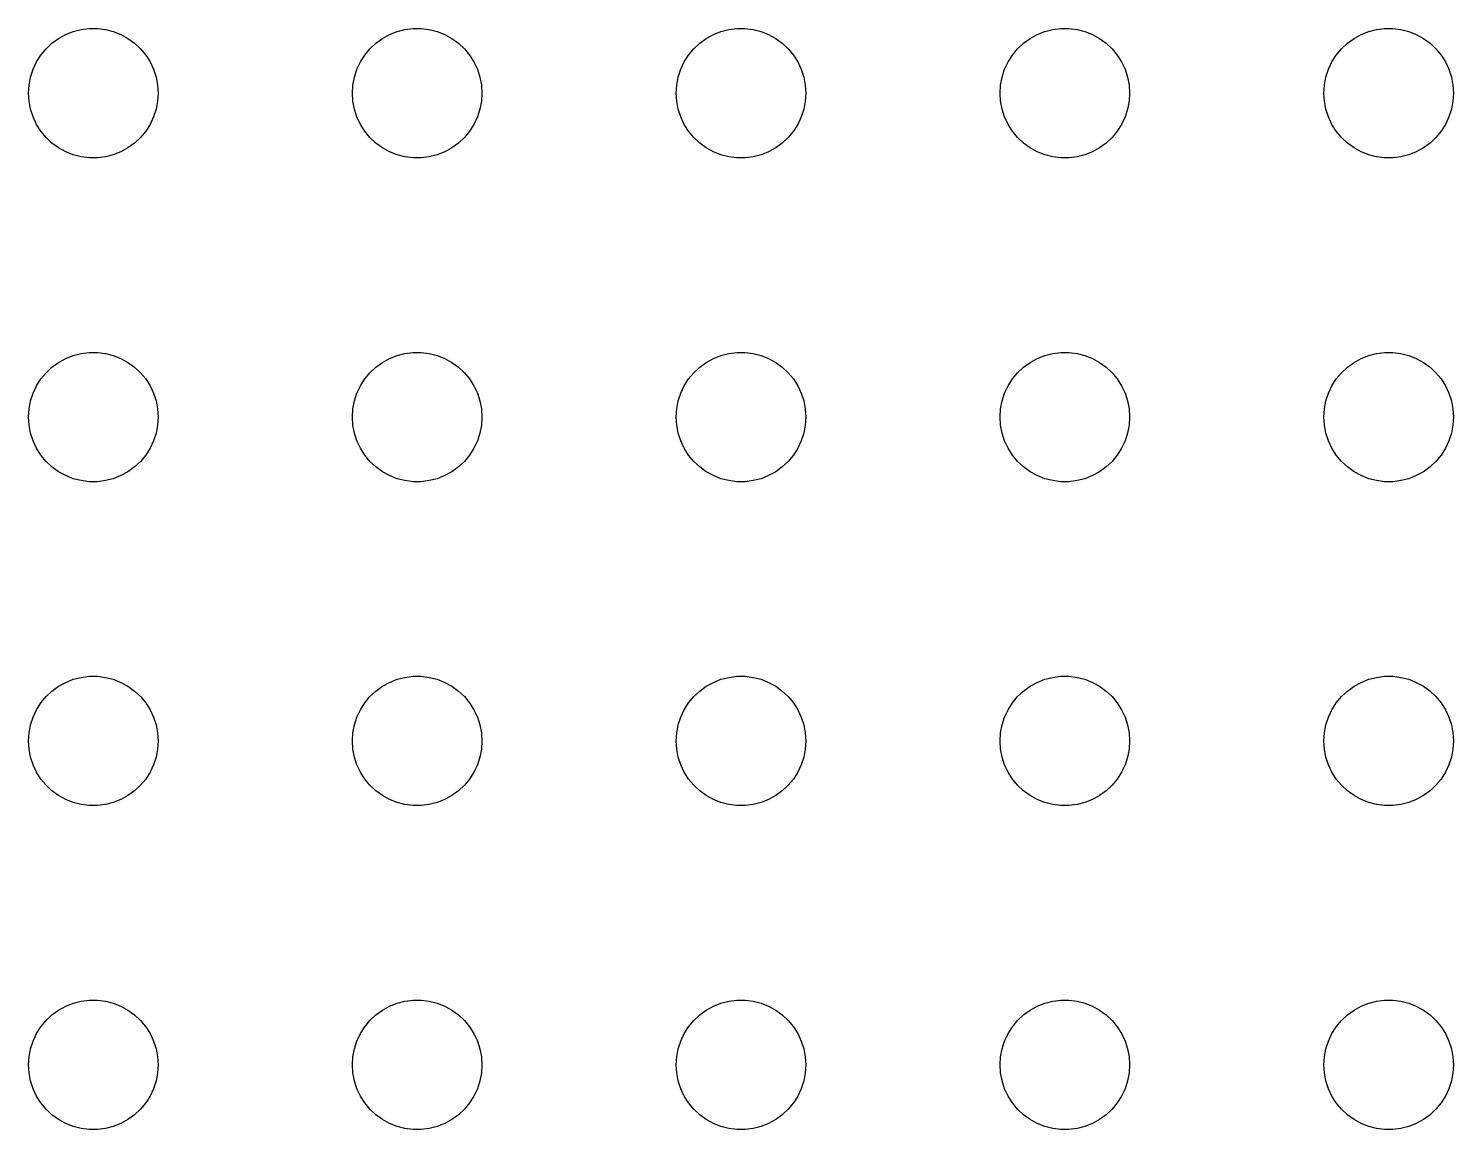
# Model space of a CAD drawing. Header units: metres. Extents: x -134 to 134, y 290 to 736.
# Drawn here: x -69 to -36, y 454.5 to 480 of the extents above; entities that cross this region are included whole.
import ezdxf

# ---------------------------------------------------------------- set-up
doc = ezdxf.new("R2010")
doc.units = ezdxf.units.M

msp = doc.modelspace()

# ---------------------------------------------------------------- linework, layer by layer
for p, q in [((-68.3037, 479.766), (-68.1387, 479.857)), ((-68.1387, 479.857), (-67.9635, 479.927)), ((-67.9635, 479.927), (-67.7811, 479.973)), ((-67.7811, 479.973), (-67.5942, 479.997)), ((-67.5942, 479.997), (-67.4058, 479.997)), ((-67.4058, 479.997), (-67.2189, 479.973)), ((-67.2189, 479.973), (-67.0365, 479.927)), ((-67.0365, 479.927), (-66.8613, 479.857)), ((-66.8613, 479.857), (-66.6963, 479.766)), ((-60.8037, 479.766), (-60.6387, 479.857)), ((-60.6387, 479.857), (-60.4635, 479.927)), ((-60.4635, 479.927), (-60.2811, 479.973)), ((-60.2811, 479.973), (-60.0942, 479.997)), ((-60.0942, 479.997), (-59.9058, 479.997)), ((-59.9058, 479.997), (-59.7189, 479.973)), ((-59.7189, 479.973), (-59.5365, 479.927)), ((-59.5365, 479.927), (-59.3613, 479.857)), ((-59.3613, 479.857), (-59.1963, 479.766)), ((-53.3037, 479.766), (-53.1387, 479.857)), ((-53.1387, 479.857), (-52.9635, 479.927)), ((-52.9635, 479.927), (-52.7811, 479.973)), ((-52.7811, 479.973), (-52.5942, 479.997)), ((-52.5942, 479.997), (-52.4058, 479.997)), ((-52.4058, 479.997), (-52.2189, 479.973)), ((-52.2189, 479.973), (-52.0365, 479.927)), ((-52.0365, 479.927), (-51.8613, 479.857)), ((-51.8613, 479.857), (-51.6963, 479.766)), ((-45.8037, 479.766), (-45.6387, 479.857)), ((-45.6387, 479.857), (-45.4635, 479.927)), ((-45.4635, 479.927), (-45.2811, 479.973)), ((-45.2811, 479.973), (-45.0942, 479.997)), ((-45.0942, 479.997), (-44.9058, 479.997)), ((-44.9058, 479.997), (-44.7189, 479.973)), ((-44.7189, 479.973), (-44.5365, 479.927)), ((-44.5365, 479.927), (-44.3613, 479.857)), ((-44.3613, 479.857), (-44.1963, 479.766)), ((-38.3037, 479.766), (-38.1387, 479.857)), ((-38.1387, 479.857), (-37.9635, 479.927)), ((-37.9635, 479.927), (-37.7811, 479.973)), ((-37.7811, 479.973), (-37.5942, 479.997)), ((-37.5942, 479.997), (-37.4058, 479.997)), ((-37.4058, 479.997), (-37.2189, 479.973)), ((-37.2189, 479.973), (-37.0365, 479.927)), ((-37.0365, 479.927), (-36.8613, 479.857)), ((-36.8613, 479.857), (-36.6963, 479.766)), ((-68.7135, 479.382), (-68.5934, 479.527)), ((-68.5934, 479.527), (-68.4561, 479.656)), ((-68.4561, 479.656), (-68.3037, 479.766)), ((-66.6963, 479.766), (-66.5439, 479.656)), ((-66.5439, 479.656), (-66.4065, 479.527)), ((-66.4065, 479.527), (-66.2865, 479.382)), ((-61.2135, 479.382), (-61.0934, 479.527)), ((-61.0934, 479.527), (-60.9561, 479.656)), ((-60.9561, 479.656), (-60.8037, 479.766)), ((-59.1963, 479.766), (-59.0439, 479.656)), ((-59.0439, 479.656), (-58.9065, 479.527)), ((-58.9065, 479.527), (-58.7865, 479.382)), ((-53.7135, 479.382), (-53.5934, 479.527)), ((-53.5934, 479.527), (-53.4561, 479.656)), ((-53.4561, 479.656), (-53.3037, 479.766)), ((-51.6963, 479.766), (-51.5439, 479.656)), ((-51.5439, 479.656), (-51.4065, 479.527)), ((-51.4065, 479.527), (-51.2865, 479.382)), ((-46.2135, 479.382), (-46.0934, 479.527)), ((-46.0934, 479.527), (-45.9561, 479.656)), ((-45.9561, 479.656), (-45.8037, 479.766)), ((-44.1963, 479.766), (-44.0439, 479.656)), ((-44.0439, 479.656), (-43.9065, 479.527)), ((-43.9065, 479.527), (-43.7865, 479.382)), ((-38.7135, 479.382), (-38.5934, 479.527)), ((-38.5934, 479.527), (-38.4561, 479.656)), ((-38.4561, 479.656), (-38.3037, 479.766)), ((-36.6963, 479.766), (-36.5439, 479.656)), ((-36.5439, 479.656), (-36.4065, 479.527)), ((-36.4065, 479.527), (-36.2865, 479.382)), ((-68.8947, 479.052), (-68.8145, 479.223)), ((-68.8145, 479.223), (-68.7135, 479.382)), ((-66.2865, 479.382), (-66.1855, 479.223)), ((-66.1855, 479.223), (-66.1053, 479.052)), ((-61.3947, 479.052), (-61.3145, 479.223)), ((-61.3145, 479.223), (-61.2135, 479.382)), ((-58.7865, 479.382), (-58.6855, 479.223)), ((-58.6855, 479.223), (-58.6053, 479.052)), ((-53.8947, 479.052), (-53.8145, 479.223)), ((-53.8145, 479.223), (-53.7135, 479.382)), ((-51.2865, 479.382), (-51.1855, 479.223)), ((-51.1855, 479.223), (-51.1053, 479.052)), ((-46.3947, 479.052), (-46.3145, 479.223)), ((-46.3145, 479.223), (-46.2135, 479.382)), ((-43.7865, 479.382), (-43.6855, 479.223)), ((-43.6855, 479.223), (-43.6053, 479.052)), ((-38.8947, 479.052), (-38.8145, 479.223)), ((-38.8145, 479.223), (-38.7135, 479.382)), ((-36.2865, 479.382), (-36.1855, 479.223)), ((-36.1855, 479.223), (-36.1053, 479.052)), ((-68.9882, 478.688), (-68.9529, 478.873)), ((-68.9529, 478.873), (-68.8947, 479.052)), ((-66.1053, 479.052), (-66.0471, 478.873)), ((-66.0471, 478.873), (-66.0118, 478.688)), ((-61.4882, 478.688), (-61.4529, 478.873)), ((-61.4529, 478.873), (-61.3947, 479.052)), ((-58.6053, 479.052), (-58.5471, 478.873)), ((-58.5471, 478.873), (-58.5118, 478.688)), ((-53.9882, 478.688), (-53.9529, 478.873)), ((-53.9529, 478.873), (-53.8947, 479.052)), ((-51.1053, 479.052), (-51.0471, 478.873)), ((-51.0471, 478.873), (-51.0118, 478.688)), ((-46.4882, 478.688), (-46.4529, 478.873)), ((-46.4529, 478.873), (-46.3947, 479.052)), ((-43.6053, 479.052), (-43.5471, 478.873)), ((-43.5471, 478.873), (-43.5118, 478.688)), ((-38.9882, 478.688), (-38.9529, 478.873)), ((-38.9529, 478.873), (-38.8947, 479.052)), ((-36.1053, 479.052), (-36.0471, 478.873)), ((-36.0471, 478.873), (-36.0118, 478.688)), ((-69, 478.5), (-68.9882, 478.688)), ((-68.9882, 478.312), (-69, 478.5)), ((-66.0118, 478.688), (-66, 478.5)), ((-66, 478.5), (-66.0118, 478.312)), ((-61.5, 478.5), (-61.4882, 478.688)), ((-61.4882, 478.312), (-61.5, 478.5)), ((-58.5118, 478.688), (-58.5, 478.5)), ((-58.5, 478.5), (-58.5118, 478.312)), ((-54, 478.5), (-53.9882, 478.688)), ((-53.9882, 478.312), (-54, 478.5)), ((-51.0118, 478.688), (-51, 478.5)), ((-51, 478.5), (-51.0118, 478.312)), ((-46.5, 478.5), (-46.4882, 478.688)), ((-46.4882, 478.312), (-46.5, 478.5)), ((-43.5118, 478.688), (-43.5, 478.5)), ((-43.5, 478.5), (-43.5118, 478.312)), ((-39, 478.5), (-38.9882, 478.688)), ((-38.9882, 478.312), (-39, 478.5)), ((-36.0118, 478.688), (-36, 478.5)), ((-36, 478.5), (-36.0118, 478.312)), ((-68.9529, 478.127), (-68.9882, 478.312)), ((-66.0118, 478.312), (-66.0471, 478.127)), ((-61.4529, 478.127), (-61.4882, 478.312)), ((-58.5118, 478.312), (-58.5471, 478.127)), ((-53.9529, 478.127), (-53.9882, 478.312)), ((-51.0118, 478.312), (-51.0471, 478.127)), ((-46.4529, 478.127), (-46.4882, 478.312)), ((-43.5118, 478.312), (-43.5471, 478.127)), ((-38.9529, 478.127), (-38.9882, 478.312)), ((-36.0118, 478.312), (-36.0471, 478.127)), ((-68.8947, 477.948), (-68.9529, 478.127)), ((-68.8145, 477.777), (-68.8947, 477.948)), ((-66.1053, 477.948), (-66.1855, 477.777)), ((-66.0471, 478.127), (-66.1053, 477.948)), ((-61.3947, 477.948), (-61.4529, 478.127)), ((-61.3145, 477.777), (-61.3947, 477.948)), ((-58.6053, 477.948), (-58.6855, 477.777)), ((-58.5471, 478.127), (-58.6053, 477.948)), ((-53.8947, 477.948), (-53.9529, 478.127)), ((-53.8145, 477.777), (-53.8947, 477.948)), ((-51.1053, 477.948), (-51.1855, 477.777)), ((-51.0471, 478.127), (-51.1053, 477.948)), ((-46.3947, 477.948), (-46.4529, 478.127)), ((-46.3145, 477.777), (-46.3947, 477.948)), ((-43.6053, 477.948), (-43.6855, 477.777)), ((-43.5471, 478.127), (-43.6053, 477.948)), ((-38.8947, 477.948), (-38.9529, 478.127)), ((-38.8145, 477.777), (-38.8947, 477.948)), ((-36.1053, 477.948), (-36.1855, 477.777)), ((-36.0471, 478.127), (-36.1053, 477.948)), ((-68.7135, 477.618), (-68.8145, 477.777)), ((-68.5934, 477.473), (-68.7135, 477.618)), ((-66.2865, 477.618), (-66.4065, 477.473)), ((-66.1855, 477.777), (-66.2865, 477.618)), ((-61.2135, 477.618), (-61.3145, 477.777)), ((-61.0934, 477.473), (-61.2135, 477.618)), ((-58.7865, 477.618), (-58.9065, 477.473)), ((-58.6855, 477.777), (-58.7865, 477.618)), ((-53.7135, 477.618), (-53.8145, 477.777)), ((-53.5934, 477.473), (-53.7135, 477.618)), ((-51.2865, 477.618), (-51.4065, 477.473)), ((-51.1855, 477.777), (-51.2865, 477.618)), ((-46.2135, 477.618), (-46.3145, 477.777)), ((-46.0934, 477.473), (-46.2135, 477.618)), ((-43.7865, 477.618), (-43.9065, 477.473)), ((-43.6855, 477.777), (-43.7865, 477.618)), ((-38.7135, 477.618), (-38.8145, 477.777)), ((-38.5934, 477.473), (-38.7135, 477.618)), ((-36.2865, 477.618), (-36.4065, 477.473)), ((-36.1855, 477.777), (-36.2865, 477.618)), ((-68.4561, 477.344), (-68.5934, 477.473)), ((-68.3037, 477.234), (-68.4561, 477.344)), ((-68.1387, 477.143), (-68.3037, 477.234)), ((-66.6963, 477.234), (-66.8613, 477.143)), ((-66.5439, 477.344), (-66.6963, 477.234)), ((-66.4065, 477.473), (-66.5439, 477.344)), ((-60.9561, 477.344), (-61.0934, 477.473)), ((-60.8037, 477.234), (-60.9561, 477.344)), ((-60.6387, 477.143), (-60.8037, 477.234)), ((-59.1963, 477.234), (-59.3613, 477.143)), ((-59.0439, 477.344), (-59.1963, 477.234)), ((-58.9065, 477.473), (-59.0439, 477.344)), ((-53.4561, 477.344), (-53.5934, 477.473)), ((-53.3037, 477.234), (-53.4561, 477.344)), ((-53.1387, 477.143), (-53.3037, 477.234)), ((-51.6963, 477.234), (-51.8613, 477.143)), ((-51.5439, 477.344), (-51.6963, 477.234)), ((-51.4065, 477.473), (-51.5439, 477.344)), ((-45.9561, 477.344), (-46.0934, 477.473)), ((-45.8037, 477.234), (-45.9561, 477.344)), ((-45.6387, 477.143), (-45.8037, 477.234)), ((-44.1963, 477.234), (-44.3613, 477.143)), ((-44.0439, 477.344), (-44.1963, 477.234)), ((-43.9065, 477.473), (-44.0439, 477.344)), ((-38.4561, 477.344), (-38.5934, 477.473)), ((-38.3037, 477.234), (-38.4561, 477.344)), ((-38.1387, 477.143), (-38.3037, 477.234)), ((-36.6963, 477.234), (-36.8613, 477.143)), ((-36.5439, 477.344), (-36.6963, 477.234)), ((-36.4065, 477.473), (-36.5439, 477.344)), ((-67.9635, 477.073), (-68.1387, 477.143)), ((-67.7811, 477.027), (-67.9635, 477.073)), ((-67.5942, 477.003), (-67.7811, 477.027)), ((-67.4058, 477.003), (-67.5942, 477.003)), ((-67.2189, 477.027), (-67.4058, 477.003)), ((-67.0365, 477.073), (-67.2189, 477.027)), ((-66.8613, 477.143), (-67.0365, 477.073)), ((-60.4635, 477.073), (-60.6387, 477.143)), ((-60.2811, 477.027), (-60.4635, 477.073)), ((-60.0942, 477.003), (-60.2811, 477.027)), ((-59.9058, 477.003), (-60.0942, 477.003)), ((-59.7189, 477.027), (-59.9058, 477.003)), ((-59.5365, 477.073), (-59.7189, 477.027)), ((-59.3613, 477.143), (-59.5365, 477.073)), ((-52.9635, 477.073), (-53.1387, 477.143)), ((-52.7811, 477.027), (-52.9635, 477.073)), ((-52.5942, 477.003), (-52.7811, 477.027)), ((-52.4058, 477.003), (-52.5942, 477.003)), ((-52.2189, 477.027), (-52.4058, 477.003)), ((-52.0365, 477.073), (-52.2189, 477.027)), ((-51.8613, 477.143), (-52.0365, 477.073)), ((-45.4635, 477.073), (-45.6387, 477.143)), ((-45.2811, 477.027), (-45.4635, 477.073)), ((-45.0942, 477.003), (-45.2811, 477.027)), ((-44.9058, 477.003), (-45.0942, 477.003)), ((-44.7189, 477.027), (-44.9058, 477.003)), ((-44.5365, 477.073), (-44.7189, 477.027)), ((-44.3613, 477.143), (-44.5365, 477.073)), ((-37.9635, 477.073), (-38.1387, 477.143)), ((-37.7811, 477.027), (-37.9635, 477.073)), ((-37.5942, 477.003), (-37.7811, 477.027)), ((-37.4058, 477.003), (-37.5942, 477.003)), ((-37.2189, 477.027), (-37.4058, 477.003)), ((-37.0365, 477.073), (-37.2189, 477.027)), ((-36.8613, 477.143), (-37.0365, 477.073)), ((-68.4561, 472.156), (-68.3037, 472.266)), ((-68.3037, 472.266), (-68.1387, 472.357)), ((-68.1387, 472.357), (-67.9635, 472.427)), ((-67.9635, 472.427), (-67.7811, 472.473)), ((-67.7811, 472.473), (-67.5942, 472.497)), ((-67.5942, 472.497), (-67.4058, 472.497)), ((-67.4058, 472.497), (-67.2189, 472.473)), ((-67.2189, 472.473), (-67.0365, 472.427)), ((-67.0365, 472.427), (-66.8613, 472.357)), ((-66.8613, 472.357), (-66.6963, 472.266)), ((-66.6963, 472.266), (-66.5439, 472.156)), ((-60.9561, 472.156), (-60.8037, 472.266)), ((-60.8037, 472.266), (-60.6387, 472.357)), ((-60.6387, 472.357), (-60.4635, 472.427)), ((-60.4635, 472.427), (-60.2811, 472.473)), ((-60.2811, 472.473), (-60.0942, 472.497)), ((-60.0942, 472.497), (-59.9058, 472.497)), ((-59.9058, 472.497), (-59.7189, 472.473)), ((-59.7189, 472.473), (-59.5365, 472.427)), ((-59.5365, 472.427), (-59.3613, 472.357)), ((-59.3613, 472.357), (-59.1963, 472.266)), ((-59.1963, 472.266), (-59.0439, 472.156)), ((-53.4561, 472.156), (-53.3037, 472.266)), ((-53.3037, 472.266), (-53.1387, 472.357)), ((-53.1387, 472.357), (-52.9635, 472.427)), ((-52.9635, 472.427), (-52.7811, 472.473)), ((-52.7811, 472.473), (-52.5942, 472.497)), ((-52.5942, 472.497), (-52.4058, 472.497)), ((-52.4058, 472.497), (-52.2189, 472.473)), ((-52.2189, 472.473), (-52.0365, 472.427)), ((-52.0365, 472.427), (-51.8613, 472.357)), ((-51.8613, 472.357), (-51.6963, 472.266)), ((-51.6963, 472.266), (-51.5439, 472.156)), ((-45.9561, 472.156), (-45.8037, 472.266)), ((-45.8037, 472.266), (-45.6387, 472.357)), ((-45.6387, 472.357), (-45.4635, 472.427)), ((-45.4635, 472.427), (-45.2811, 472.473)), ((-45.2811, 472.473), (-45.0942, 472.497)), ((-45.0942, 472.497), (-44.9058, 472.497)), ((-44.9058, 472.497), (-44.7189, 472.473)), ((-44.7189, 472.473), (-44.5365, 472.427)), ((-44.5365, 472.427), (-44.3613, 472.357)), ((-44.3613, 472.357), (-44.1963, 472.266)), ((-44.1963, 472.266), (-44.0439, 472.156)), ((-38.4561, 472.156), (-38.3037, 472.266)), ((-38.3037, 472.266), (-38.1387, 472.357)), ((-38.1387, 472.357), (-37.9635, 472.427)), ((-37.9635, 472.427), (-37.7811, 472.473)), ((-37.7811, 472.473), (-37.5942, 472.497)), ((-37.5942, 472.497), (-37.4058, 472.497)), ((-37.4058, 472.497), (-37.2189, 472.473)), ((-37.2189, 472.473), (-37.0365, 472.427)), ((-37.0365, 472.427), (-36.8613, 472.357)), ((-36.8613, 472.357), (-36.6963, 472.266)), ((-36.6963, 472.266), (-36.5439, 472.156)), ((-68.7135, 471.882), (-68.5934, 472.027)), ((-68.5934, 472.027), (-68.4561, 472.156)), ((-66.5439, 472.156), (-66.4065, 472.027)), ((-66.4065, 472.027), (-66.2865, 471.882)), ((-61.2135, 471.882), (-61.0934, 472.027)), ((-61.0934, 472.027), (-60.9561, 472.156)), ((-59.0439, 472.156), (-58.9065, 472.027)), ((-58.9065, 472.027), (-58.7865, 471.882)), ((-53.7135, 471.882), (-53.5934, 472.027)), ((-53.5934, 472.027), (-53.4561, 472.156)), ((-51.5439, 472.156), (-51.4065, 472.027)), ((-51.4065, 472.027), (-51.2865, 471.882)), ((-46.2135, 471.882), (-46.0934, 472.027)), ((-46.0934, 472.027), (-45.9561, 472.156)), ((-44.0439, 472.156), (-43.9065, 472.027)), ((-43.9065, 472.027), (-43.7865, 471.882)), ((-38.7135, 471.882), (-38.5934, 472.027)), ((-38.5934, 472.027), (-38.4561, 472.156)), ((-36.5439, 472.156), (-36.4065, 472.027)), ((-36.4065, 472.027), (-36.2865, 471.882)), ((-68.8947, 471.552), (-68.8145, 471.723)), ((-68.8145, 471.723), (-68.7135, 471.882)), ((-66.2865, 471.882), (-66.1855, 471.723)), ((-66.1855, 471.723), (-66.1053, 471.552)), ((-61.3947, 471.552), (-61.3145, 471.723)), ((-61.3145, 471.723), (-61.2135, 471.882)), ((-58.7865, 471.882), (-58.6855, 471.723)), ((-58.6855, 471.723), (-58.6053, 471.552)), ((-53.8947, 471.552), (-53.8145, 471.723)), ((-53.8145, 471.723), (-53.7135, 471.882)), ((-51.2865, 471.882), (-51.1855, 471.723)), ((-51.1855, 471.723), (-51.1053, 471.552)), ((-46.3947, 471.552), (-46.3145, 471.723)), ((-46.3145, 471.723), (-46.2135, 471.882)), ((-43.7865, 471.882), (-43.6855, 471.723)), ((-43.6855, 471.723), (-43.6053, 471.552)), ((-38.8947, 471.552), (-38.8145, 471.723)), ((-38.8145, 471.723), (-38.7135, 471.882)), ((-36.2865, 471.882), (-36.1855, 471.723)), ((-36.1855, 471.723), (-36.1053, 471.552)), ((-68.9882, 471.188), (-68.9529, 471.373)), ((-68.9529, 471.373), (-68.8947, 471.552)), ((-66.1053, 471.552), (-66.0471, 471.373)), ((-66.0471, 471.373), (-66.0118, 471.188)), ((-61.4882, 471.188), (-61.4529, 471.373)), ((-61.4529, 471.373), (-61.3947, 471.552)), ((-58.6053, 471.552), (-58.5471, 471.373)), ((-58.5471, 471.373), (-58.5118, 471.188)), ((-53.9882, 471.188), (-53.9529, 471.373)), ((-53.9529, 471.373), (-53.8947, 471.552)), ((-51.1053, 471.552), (-51.0471, 471.373)), ((-51.0471, 471.373), (-51.0118, 471.188)), ((-46.4882, 471.188), (-46.4529, 471.373)), ((-46.4529, 471.373), (-46.3947, 471.552)), ((-43.6053, 471.552), (-43.5471, 471.373)), ((-43.5471, 471.373), (-43.5118, 471.188)), ((-38.9882, 471.188), (-38.9529, 471.373)), ((-38.9529, 471.373), (-38.8947, 471.552)), ((-36.1053, 471.552), (-36.0471, 471.373)), ((-36.0471, 471.373), (-36.0118, 471.188)), ((-69, 471), (-68.9882, 471.188)), ((-68.9882, 470.812), (-69, 471)), ((-66.0118, 471.188), (-66, 471)), ((-66, 471), (-66.0118, 470.812)), ((-61.5, 471), (-61.4882, 471.188)), ((-61.4882, 470.812), (-61.5, 471)), ((-58.5118, 471.188), (-58.5, 471)), ((-58.5, 471), (-58.5118, 470.812)), ((-54, 471), (-53.9882, 471.188)), ((-53.9882, 470.812), (-54, 471)), ((-51.0118, 471.188), (-51, 471)), ((-51, 471), (-51.0118, 470.812)), ((-46.5, 471), (-46.4882, 471.188)), ((-46.4882, 470.812), (-46.5, 471)), ((-43.5118, 471.188), (-43.5, 471)), ((-43.5, 471), (-43.5118, 470.812)), ((-39, 471), (-38.9882, 471.188)), ((-38.9882, 470.812), (-39, 471)), ((-36.0118, 471.188), (-36, 471)), ((-36, 471), (-36.0118, 470.812)), ((-68.9529, 470.627), (-68.9882, 470.812)), ((-68.8947, 470.448), (-68.9529, 470.627)), ((-66.0471, 470.627), (-66.1053, 470.448)), ((-66.0118, 470.812), (-66.0471, 470.627)), ((-61.4529, 470.627), (-61.4882, 470.812)), ((-61.3947, 470.448), (-61.4529, 470.627)), ((-58.5471, 470.627), (-58.6053, 470.448)), ((-58.5118, 470.812), (-58.5471, 470.627)), ((-53.9529, 470.627), (-53.9882, 470.812)), ((-53.8947, 470.448), (-53.9529, 470.627)), ((-51.0471, 470.627), (-51.1053, 470.448)), ((-51.0118, 470.812), (-51.0471, 470.627)), ((-46.4529, 470.627), (-46.4882, 470.812)), ((-46.3947, 470.448), (-46.4529, 470.627)), ((-43.5471, 470.627), (-43.6053, 470.448)), ((-43.5118, 470.812), (-43.5471, 470.627)), ((-38.9529, 470.627), (-38.9882, 470.812)), ((-38.8947, 470.448), (-38.9529, 470.627)), ((-36.0471, 470.627), (-36.1053, 470.448)), ((-36.0118, 470.812), (-36.0471, 470.627)), ((-68.8145, 470.277), (-68.8947, 470.448)), ((-68.7135, 470.118), (-68.8145, 470.277)), ((-66.1855, 470.277), (-66.2865, 470.118)), ((-66.1053, 470.448), (-66.1855, 470.277)), ((-61.3145, 470.277), (-61.3947, 470.448)), ((-61.2135, 470.118), (-61.3145, 470.277)), ((-58.6855, 470.277), (-58.7865, 470.118)), ((-58.6053, 470.448), (-58.6855, 470.277)), ((-53.8145, 470.277), (-53.8947, 470.448)), ((-53.7135, 470.118), (-53.8145, 470.277)), ((-51.1855, 470.277), (-51.2865, 470.118)), ((-51.1053, 470.448), (-51.1855, 470.277)), ((-46.3145, 470.277), (-46.3947, 470.448)), ((-46.2135, 470.118), (-46.3145, 470.277)), ((-43.6855, 470.277), (-43.7865, 470.118)), ((-43.6053, 470.448), (-43.6855, 470.277)), ((-38.8145, 470.277), (-38.8947, 470.448)), ((-38.7135, 470.118), (-38.8145, 470.277)), ((-36.1855, 470.277), (-36.2865, 470.118)), ((-36.1053, 470.448), (-36.1855, 470.277)), ((-68.5934, 469.973), (-68.7135, 470.118)), ((-68.4561, 469.844), (-68.5934, 469.973)), ((-66.4065, 469.973), (-66.5439, 469.844)), ((-66.2865, 470.118), (-66.4065, 469.973)), ((-61.0934, 469.973), (-61.2135, 470.118)), ((-60.9561, 469.844), (-61.0934, 469.973)), ((-58.9065, 469.973), (-59.0439, 469.844)), ((-58.7865, 470.118), (-58.9065, 469.973)), ((-53.5934, 469.973), (-53.7135, 470.118)), ((-53.4561, 469.844), (-53.5934, 469.973)), ((-51.4065, 469.973), (-51.5439, 469.844)), ((-51.2865, 470.118), (-51.4065, 469.973)), ((-46.0934, 469.973), (-46.2135, 470.118)), ((-45.9561, 469.844), (-46.0934, 469.973)), ((-43.9065, 469.973), (-44.0439, 469.844)), ((-43.7865, 470.118), (-43.9065, 469.973)), ((-38.5934, 469.973), (-38.7135, 470.118)), ((-38.4561, 469.844), (-38.5934, 469.973)), ((-36.4065, 469.973), (-36.5439, 469.844)), ((-36.2865, 470.118), (-36.4065, 469.973)), ((-68.3037, 469.734), (-68.4561, 469.844)), ((-68.1387, 469.643), (-68.3037, 469.734)), ((-67.9635, 469.573), (-68.1387, 469.643)), ((-66.8613, 469.643), (-67.0365, 469.573)), ((-66.6963, 469.734), (-66.8613, 469.643)), ((-66.5439, 469.844), (-66.6963, 469.734)), ((-60.8037, 469.734), (-60.9561, 469.844)), ((-60.6387, 469.643), (-60.8037, 469.734)), ((-60.4635, 469.573), (-60.6387, 469.643)), ((-59.3613, 469.643), (-59.5365, 469.573)), ((-59.1963, 469.734), (-59.3613, 469.643)), ((-59.0439, 469.844), (-59.1963, 469.734)), ((-53.3037, 469.734), (-53.4561, 469.844)), ((-53.1387, 469.643), (-53.3037, 469.734)), ((-52.9635, 469.573), (-53.1387, 469.643)), ((-51.8613, 469.643), (-52.0365, 469.573)), ((-51.6963, 469.734), (-51.8613, 469.643)), ((-51.5439, 469.844), (-51.6963, 469.734)), ((-45.8037, 469.734), (-45.9561, 469.844)), ((-45.6387, 469.643), (-45.8037, 469.734)), ((-45.4635, 469.573), (-45.6387, 469.643)), ((-44.3613, 469.643), (-44.5365, 469.573)), ((-44.1963, 469.734), (-44.3613, 469.643)), ((-44.0439, 469.844), (-44.1963, 469.734)), ((-38.3037, 469.734), (-38.4561, 469.844)), ((-38.1387, 469.643), (-38.3037, 469.734)), ((-37.9635, 469.573), (-38.1387, 469.643)), ((-36.8613, 469.643), (-37.0365, 469.573)), ((-36.6963, 469.734), (-36.8613, 469.643)), ((-36.5439, 469.844), (-36.6963, 469.734)), ((-67.7811, 469.527), (-67.9635, 469.573)), ((-67.5942, 469.503), (-67.7811, 469.527)), ((-67.4058, 469.503), (-67.5942, 469.503)), ((-67.2189, 469.527), (-67.4058, 469.503)), ((-67.0365, 469.573), (-67.2189, 469.527)), ((-60.2811, 469.527), (-60.4635, 469.573)), ((-60.0942, 469.503), (-60.2811, 469.527)), ((-59.9058, 469.503), (-60.0942, 469.503)), ((-59.7189, 469.527), (-59.9058, 469.503)), ((-59.5365, 469.573), (-59.7189, 469.527)), ((-52.7811, 469.527), (-52.9635, 469.573)), ((-52.5942, 469.503), (-52.7811, 469.527)), ((-52.4058, 469.503), (-52.5942, 469.503)), ((-52.2189, 469.527), (-52.4058, 469.503)), ((-52.0365, 469.573), (-52.2189, 469.527)), ((-45.2811, 469.527), (-45.4635, 469.573)), ((-45.0942, 469.503), (-45.2811, 469.527)), ((-44.9058, 469.503), (-45.0942, 469.503)), ((-44.7189, 469.527), (-44.9058, 469.503)), ((-44.5365, 469.573), (-44.7189, 469.527)), ((-37.7811, 469.527), (-37.9635, 469.573)), ((-37.5942, 469.503), (-37.7811, 469.527)), ((-37.4058, 469.503), (-37.5942, 469.503)), ((-37.2189, 469.527), (-37.4058, 469.503)), ((-37.0365, 469.573), (-37.2189, 469.527)), ((-67.9635, 464.927), (-67.7811, 464.973)), ((-67.7811, 464.973), (-67.5942, 464.997)), ((-67.5942, 464.997), (-67.4058, 464.997)), ((-67.4058, 464.997), (-67.2189, 464.973)), ((-67.2189, 464.973), (-67.0365, 464.927)), ((-60.4635, 464.927), (-60.2811, 464.973)), ((-60.2811, 464.973), (-60.0942, 464.997)), ((-60.0942, 464.997), (-59.9058, 464.997)), ((-59.9058, 464.997), (-59.7189, 464.973)), ((-59.7189, 464.973), (-59.5365, 464.927)), ((-52.9635, 464.927), (-52.7811, 464.973)), ((-52.7811, 464.973), (-52.5942, 464.997)), ((-52.5942, 464.997), (-52.4058, 464.997)), ((-52.4058, 464.997), (-52.2189, 464.973)), ((-52.2189, 464.973), (-52.0365, 464.927)), ((-45.4635, 464.927), (-45.2811, 464.973)), ((-45.2811, 464.973), (-45.0942, 464.997)), ((-45.0942, 464.997), (-44.9058, 464.997)), ((-44.9058, 464.997), (-44.7189, 464.973)), ((-44.7189, 464.973), (-44.5365, 464.927)), ((-37.9635, 464.927), (-37.7811, 464.973)), ((-37.7811, 464.973), (-37.5942, 464.997)), ((-37.5942, 464.997), (-37.4058, 464.997)), ((-37.4058, 464.997), (-37.2189, 464.973)), ((-37.2189, 464.973), (-37.0365, 464.927)), ((-68.5934, 464.527), (-68.4561, 464.656)), ((-68.4561, 464.656), (-68.3037, 464.766)), ((-68.3037, 464.766), (-68.1387, 464.857)), ((-68.1387, 464.857), (-67.9635, 464.927)), ((-67.0365, 464.927), (-66.8613, 464.857)), ((-66.8613, 464.857), (-66.6963, 464.766)), ((-66.6963, 464.766), (-66.5439, 464.656)), ((-66.5439, 464.656), (-66.4065, 464.527)), ((-61.0934, 464.527), (-60.9561, 464.656)), ((-60.9561, 464.656), (-60.8037, 464.766)), ((-60.8037, 464.766), (-60.6387, 464.857)), ((-60.6387, 464.857), (-60.4635, 464.927)), ((-59.5365, 464.927), (-59.3613, 464.857)), ((-59.3613, 464.857), (-59.1963, 464.766)), ((-59.1963, 464.766), (-59.0439, 464.656)), ((-59.0439, 464.656), (-58.9065, 464.527)), ((-53.5934, 464.527), (-53.4561, 464.656)), ((-53.4561, 464.656), (-53.3037, 464.766)), ((-53.3037, 464.766), (-53.1387, 464.857)), ((-53.1387, 464.857), (-52.9635, 464.927)), ((-52.0365, 464.927), (-51.8613, 464.857)), ((-51.8613, 464.857), (-51.6963, 464.766)), ((-51.6963, 464.766), (-51.5439, 464.656)), ((-51.5439, 464.656), (-51.4065, 464.527)), ((-46.0934, 464.527), (-45.9561, 464.656)), ((-45.9561, 464.656), (-45.8037, 464.766)), ((-45.8037, 464.766), (-45.6387, 464.857)), ((-45.6387, 464.857), (-45.4635, 464.927)), ((-44.5365, 464.927), (-44.3613, 464.857)), ((-44.3613, 464.857), (-44.1963, 464.766)), ((-44.1963, 464.766), (-44.0439, 464.656)), ((-44.0439, 464.656), (-43.9065, 464.527)), ((-38.5934, 464.527), (-38.4561, 464.656)), ((-38.4561, 464.656), (-38.3037, 464.766)), ((-38.3037, 464.766), (-38.1387, 464.857)), ((-38.1387, 464.857), (-37.9635, 464.927)), ((-37.0365, 464.927), (-36.8613, 464.857)), ((-36.8613, 464.857), (-36.6963, 464.766)), ((-36.6963, 464.766), (-36.5439, 464.656)), ((-36.5439, 464.656), (-36.4065, 464.527)), ((-68.8145, 464.223), (-68.7135, 464.382)), ((-68.7135, 464.382), (-68.5934, 464.527)), ((-66.4065, 464.527), (-66.2865, 464.382)), ((-66.2865, 464.382), (-66.1855, 464.223)), ((-61.3145, 464.223), (-61.2135, 464.382)), ((-61.2135, 464.382), (-61.0934, 464.527)), ((-58.9065, 464.527), (-58.7865, 464.382)), ((-58.7865, 464.382), (-58.6855, 464.223)), ((-53.8145, 464.223), (-53.7135, 464.382)), ((-53.7135, 464.382), (-53.5934, 464.527)), ((-51.4065, 464.527), (-51.2865, 464.382)), ((-51.2865, 464.382), (-51.1855, 464.223)), ((-46.3145, 464.223), (-46.2135, 464.382)), ((-46.2135, 464.382), (-46.0934, 464.527)), ((-43.9065, 464.527), (-43.7865, 464.382)), ((-43.7865, 464.382), (-43.6855, 464.223)), ((-38.8145, 464.223), (-38.7135, 464.382)), ((-38.7135, 464.382), (-38.5934, 464.527)), ((-36.4065, 464.527), (-36.2865, 464.382)), ((-36.2865, 464.382), (-36.1855, 464.223)), ((-68.9529, 463.873), (-68.8947, 464.052)), ((-68.8947, 464.052), (-68.8145, 464.223)), ((-66.1855, 464.223), (-66.1053, 464.052)), ((-66.1053, 464.052), (-66.0471, 463.873)), ((-61.4529, 463.873), (-61.3947, 464.052)), ((-61.3947, 464.052), (-61.3145, 464.223)), ((-58.6855, 464.223), (-58.6053, 464.052)), ((-58.6053, 464.052), (-58.5471, 463.873)), ((-53.9529, 463.873), (-53.8947, 464.052)), ((-53.8947, 464.052), (-53.8145, 464.223)), ((-51.1855, 464.223), (-51.1053, 464.052)), ((-51.1053, 464.052), (-51.0471, 463.873)), ((-46.4529, 463.873), (-46.3947, 464.052)), ((-46.3947, 464.052), (-46.3145, 464.223)), ((-43.6855, 464.223), (-43.6053, 464.052)), ((-43.6053, 464.052), (-43.5471, 463.873)), ((-38.9529, 463.873), (-38.8947, 464.052)), ((-38.8947, 464.052), (-38.8145, 464.223)), ((-36.1855, 464.223), (-36.1053, 464.052)), ((-36.1053, 464.052), (-36.0471, 463.873)), ((-69, 463.5), (-68.9882, 463.688)), ((-68.9882, 463.688), (-68.9529, 463.873)), ((-66.0471, 463.873), (-66.0118, 463.688)), ((-66.0118, 463.688), (-66, 463.5)), ((-61.5, 463.5), (-61.4882, 463.688)), ((-61.4882, 463.688), (-61.4529, 463.873)), ((-58.5471, 463.873), (-58.5118, 463.688)), ((-58.5118, 463.688), (-58.5, 463.5)), ((-54, 463.5), (-53.9882, 463.688)), ((-53.9882, 463.688), (-53.9529, 463.873)), ((-51.0471, 463.873), (-51.0118, 463.688)), ((-51.0118, 463.688), (-51, 463.5)), ((-46.5, 463.5), (-46.4882, 463.688)), ((-46.4882, 463.688), (-46.4529, 463.873)), ((-43.5471, 463.873), (-43.5118, 463.688)), ((-43.5118, 463.688), (-43.5, 463.5)), ((-39, 463.5), (-38.9882, 463.688)), ((-38.9882, 463.688), (-38.9529, 463.873)), ((-36.0471, 463.873), (-36.0118, 463.688)), ((-36.0118, 463.688), (-36, 463.5)), ((-68.9882, 463.312), (-69, 463.5)), ((-66, 463.5), (-66.0118, 463.312)), ((-61.4882, 463.312), (-61.5, 463.5)), ((-58.5, 463.5), (-58.5118, 463.312)), ((-53.9882, 463.312), (-54, 463.5)), ((-51, 463.5), (-51.0118, 463.312)), ((-46.4882, 463.312), (-46.5, 463.5)), ((-43.5, 463.5), (-43.5118, 463.312)), ((-38.9882, 463.312), (-39, 463.5)), ((-36, 463.5), (-36.0118, 463.312)), ((-68.9529, 463.127), (-68.9882, 463.312)), ((-68.8947, 462.948), (-68.9529, 463.127)), ((-66.0471, 463.127), (-66.1053, 462.948)), ((-66.0118, 463.312), (-66.0471, 463.127)), ((-61.4529, 463.127), (-61.4882, 463.312)), ((-61.3947, 462.948), (-61.4529, 463.127)), ((-58.5471, 463.127), (-58.6053, 462.948)), ((-58.5118, 463.312), (-58.5471, 463.127)), ((-53.9529, 463.127), (-53.9882, 463.312)), ((-53.8947, 462.948), (-53.9529, 463.127)), ((-51.0471, 463.127), (-51.1053, 462.948)), ((-51.0118, 463.312), (-51.0471, 463.127)), ((-46.4529, 463.127), (-46.4882, 463.312)), ((-46.3947, 462.948), (-46.4529, 463.127)), ((-43.5471, 463.127), (-43.6053, 462.948)), ((-43.5118, 463.312), (-43.5471, 463.127)), ((-38.9529, 463.127), (-38.9882, 463.312)), ((-38.8947, 462.948), (-38.9529, 463.127)), ((-36.0471, 463.127), (-36.1053, 462.948)), ((-36.0118, 463.312), (-36.0471, 463.127)), ((-68.8145, 462.777), (-68.8947, 462.948)), ((-68.7135, 462.618), (-68.8145, 462.777)), ((-66.1855, 462.777), (-66.2865, 462.618)), ((-66.1053, 462.948), (-66.1855, 462.777)), ((-61.3145, 462.777), (-61.3947, 462.948)), ((-61.2135, 462.618), (-61.3145, 462.777)), ((-58.6855, 462.777), (-58.7865, 462.618)), ((-58.6053, 462.948), (-58.6855, 462.777)), ((-53.8145, 462.777), (-53.8947, 462.948)), ((-53.7135, 462.618), (-53.8145, 462.777)), ((-51.1855, 462.777), (-51.2865, 462.618)), ((-51.1053, 462.948), (-51.1855, 462.777)), ((-46.3145, 462.777), (-46.3947, 462.948)), ((-46.2135, 462.618), (-46.3145, 462.777)), ((-43.6855, 462.777), (-43.7865, 462.618)), ((-43.6053, 462.948), (-43.6855, 462.777)), ((-38.8145, 462.777), (-38.8947, 462.948)), ((-38.7135, 462.618), (-38.8145, 462.777)), ((-36.1855, 462.777), (-36.2865, 462.618)), ((-36.1053, 462.948), (-36.1855, 462.777)), ((-68.5934, 462.473), (-68.7135, 462.618)), ((-68.4561, 462.344), (-68.5934, 462.473)), ((-68.3037, 462.234), (-68.4561, 462.344)), ((-66.5439, 462.344), (-66.6963, 462.234)), ((-66.4065, 462.473), (-66.5439, 462.344)), ((-66.2865, 462.618), (-66.4065, 462.473)), ((-61.0934, 462.473), (-61.2135, 462.618)), ((-60.9561, 462.344), (-61.0934, 462.473)), ((-60.8037, 462.234), (-60.9561, 462.344)), ((-59.0439, 462.344), (-59.1963, 462.234)), ((-58.9065, 462.473), (-59.0439, 462.344)), ((-58.7865, 462.618), (-58.9065, 462.473)), ((-53.5934, 462.473), (-53.7135, 462.618)), ((-53.4561, 462.344), (-53.5934, 462.473)), ((-53.3037, 462.234), (-53.4561, 462.344)), ((-51.5439, 462.344), (-51.6963, 462.234)), ((-51.4065, 462.473), (-51.5439, 462.344)), ((-51.2865, 462.618), (-51.4065, 462.473)), ((-46.0934, 462.473), (-46.2135, 462.618)), ((-45.9561, 462.344), (-46.0934, 462.473)), ((-45.8037, 462.234), (-45.9561, 462.344)), ((-44.0439, 462.344), (-44.1963, 462.234)), ((-43.9065, 462.473), (-44.0439, 462.344)), ((-43.7865, 462.618), (-43.9065, 462.473)), ((-38.5934, 462.473), (-38.7135, 462.618)), ((-38.4561, 462.344), (-38.5934, 462.473)), ((-38.3037, 462.234), (-38.4561, 462.344)), ((-36.5439, 462.344), (-36.6963, 462.234)), ((-36.4065, 462.473), (-36.5439, 462.344)), ((-36.2865, 462.618), (-36.4065, 462.473)), ((-68.1387, 462.143), (-68.3037, 462.234)), ((-67.9635, 462.073), (-68.1387, 462.143)), ((-67.7811, 462.027), (-67.9635, 462.073)), ((-67.5942, 462.003), (-67.7811, 462.027)), ((-67.4058, 462.003), (-67.5942, 462.003)), ((-67.2189, 462.027), (-67.4058, 462.003)), ((-67.0365, 462.073), (-67.2189, 462.027)), ((-66.8613, 462.143), (-67.0365, 462.073)), ((-66.6963, 462.234), (-66.8613, 462.143)), ((-60.6387, 462.143), (-60.8037, 462.234)), ((-60.4635, 462.073), (-60.6387, 462.143)), ((-60.2811, 462.027), (-60.4635, 462.073)), ((-60.0942, 462.003), (-60.2811, 462.027)), ((-59.9058, 462.003), (-60.0942, 462.003)), ((-59.7189, 462.027), (-59.9058, 462.003)), ((-59.5365, 462.073), (-59.7189, 462.027)), ((-59.3613, 462.143), (-59.5365, 462.073)), ((-59.1963, 462.234), (-59.3613, 462.143)), ((-53.1387, 462.143), (-53.3037, 462.234)), ((-52.9635, 462.073), (-53.1387, 462.143)), ((-52.7811, 462.027), (-52.9635, 462.073)), ((-52.5942, 462.003), (-52.7811, 462.027)), ((-52.4058, 462.003), (-52.5942, 462.003)), ((-52.2189, 462.027), (-52.4058, 462.003)), ((-52.0365, 462.073), (-52.2189, 462.027)), ((-51.8613, 462.143), (-52.0365, 462.073)), ((-51.6963, 462.234), (-51.8613, 462.143)), ((-45.6387, 462.143), (-45.8037, 462.234)), ((-45.4635, 462.073), (-45.6387, 462.143)), ((-45.2811, 462.027), (-45.4635, 462.073)), ((-45.0942, 462.003), (-45.2811, 462.027)), ((-44.9058, 462.003), (-45.0942, 462.003)), ((-44.7189, 462.027), (-44.9058, 462.003)), ((-44.5365, 462.073), (-44.7189, 462.027)), ((-44.3613, 462.143), (-44.5365, 462.073)), ((-44.1963, 462.234), (-44.3613, 462.143)), ((-38.1387, 462.143), (-38.3037, 462.234)), ((-37.9635, 462.073), (-38.1387, 462.143)), ((-37.7811, 462.027), (-37.9635, 462.073)), ((-37.5942, 462.003), (-37.7811, 462.027)), ((-37.4058, 462.003), (-37.5942, 462.003)), ((-37.2189, 462.027), (-37.4058, 462.003)), ((-37.0365, 462.073), (-37.2189, 462.027)), ((-36.8613, 462.143), (-37.0365, 462.073)), ((-36.6963, 462.234), (-36.8613, 462.143)), ((-68.1387, 457.357), (-67.9635, 457.427)), ((-67.9635, 457.427), (-67.7811, 457.473)), ((-67.7811, 457.473), (-67.5942, 457.497)), ((-67.5942, 457.497), (-67.4058, 457.497)), ((-67.4058, 457.497), (-67.2189, 457.473)), ((-67.2189, 457.473), (-67.0365, 457.427)), ((-67.0365, 457.427), (-66.8613, 457.357)), ((-60.6387, 457.357), (-60.4635, 457.427)), ((-60.4635, 457.427), (-60.2811, 457.473)), ((-60.2811, 457.473), (-60.0942, 457.497)), ((-60.0942, 457.497), (-59.9058, 457.497)), ((-59.9058, 457.497), (-59.7189, 457.473)), ((-59.7189, 457.473), (-59.5365, 457.427)), ((-59.5365, 457.427), (-59.3613, 457.357)), ((-53.1387, 457.357), (-52.9635, 457.427)), ((-52.9635, 457.427), (-52.7811, 457.473)), ((-52.7811, 457.473), (-52.5942, 457.497)), ((-52.5942, 457.497), (-52.4058, 457.497)), ((-52.4058, 457.497), (-52.2189, 457.473)), ((-52.2189, 457.473), (-52.0365, 457.427)), ((-52.0365, 457.427), (-51.8613, 457.357)), ((-45.6387, 457.357), (-45.4635, 457.427)), ((-45.4635, 457.427), (-45.2811, 457.473)), ((-45.2811, 457.473), (-45.0942, 457.497)), ((-45.0942, 457.497), (-44.9058, 457.497)), ((-44.9058, 457.497), (-44.7189, 457.473)), ((-44.7189, 457.473), (-44.5365, 457.427)), ((-44.5365, 457.427), (-44.3613, 457.357)), ((-38.1387, 457.357), (-37.9635, 457.427)), ((-37.9635, 457.427), (-37.7811, 457.473)), ((-37.7811, 457.473), (-37.5942, 457.497)), ((-37.5942, 457.497), (-37.4058, 457.497)), ((-37.4058, 457.497), (-37.2189, 457.473)), ((-37.2189, 457.473), (-37.0365, 457.427)), ((-37.0365, 457.427), (-36.8613, 457.357)), ((-68.5934, 457.027), (-68.4561, 457.156)), ((-68.4561, 457.156), (-68.3037, 457.266)), ((-68.3037, 457.266), (-68.1387, 457.357)), ((-66.8613, 457.357), (-66.6963, 457.266)), ((-66.6963, 457.266), (-66.5439, 457.156)), ((-66.5439, 457.156), (-66.4065, 457.027)), ((-61.0934, 457.027), (-60.9561, 457.156)), ((-60.9561, 457.156), (-60.8037, 457.266)), ((-60.8037, 457.266), (-60.6387, 457.357)), ((-59.3613, 457.357), (-59.1963, 457.266)), ((-59.1963, 457.266), (-59.0439, 457.156)), ((-59.0439, 457.156), (-58.9065, 457.027)), ((-53.5934, 457.027), (-53.4561, 457.156)), ((-53.4561, 457.156), (-53.3037, 457.266)), ((-53.3037, 457.266), (-53.1387, 457.357)), ((-51.8613, 457.357), (-51.6963, 457.266)), ((-51.6963, 457.266), (-51.5439, 457.156)), ((-51.5439, 457.156), (-51.4065, 457.027)), ((-46.0934, 457.027), (-45.9561, 457.156)), ((-45.9561, 457.156), (-45.8037, 457.266)), ((-45.8037, 457.266), (-45.6387, 457.357)), ((-44.3613, 457.357), (-44.1963, 457.266)), ((-44.1963, 457.266), (-44.0439, 457.156)), ((-44.0439, 457.156), (-43.9065, 457.027)), ((-38.5934, 457.027), (-38.4561, 457.156)), ((-38.4561, 457.156), (-38.3037, 457.266)), ((-38.3037, 457.266), (-38.1387, 457.357)), ((-36.8613, 457.357), (-36.6963, 457.266)), ((-36.6963, 457.266), (-36.5439, 457.156)), ((-36.5439, 457.156), (-36.4065, 457.027)), ((-68.8947, 456.552), (-68.8145, 456.723)), ((-68.8145, 456.723), (-68.7135, 456.882)), ((-68.7135, 456.882), (-68.5934, 457.027)), ((-66.4065, 457.027), (-66.2865, 456.882)), ((-66.2865, 456.882), (-66.1855, 456.723)), ((-66.1855, 456.723), (-66.1053, 456.552)), ((-61.3947, 456.552), (-61.3145, 456.723)), ((-61.3145, 456.723), (-61.2135, 456.882)), ((-61.2135, 456.882), (-61.0934, 457.027)), ((-58.9065, 457.027), (-58.7865, 456.882)), ((-58.7865, 456.882), (-58.6855, 456.723)), ((-58.6855, 456.723), (-58.6053, 456.552)), ((-53.8947, 456.552), (-53.8145, 456.723)), ((-53.8145, 456.723), (-53.7135, 456.882)), ((-53.7135, 456.882), (-53.5934, 457.027)), ((-51.4065, 457.027), (-51.2865, 456.882)), ((-51.2865, 456.882), (-51.1855, 456.723)), ((-51.1855, 456.723), (-51.1053, 456.552)), ((-46.3947, 456.552), (-46.3145, 456.723)), ((-46.3145, 456.723), (-46.2135, 456.882)), ((-46.2135, 456.882), (-46.0934, 457.027)), ((-43.9065, 457.027), (-43.7865, 456.882)), ((-43.7865, 456.882), (-43.6855, 456.723)), ((-43.6855, 456.723), (-43.6053, 456.552)), ((-38.8947, 456.552), (-38.8145, 456.723)), ((-38.8145, 456.723), (-38.7135, 456.882)), ((-38.7135, 456.882), (-38.5934, 457.027)), ((-36.4065, 457.027), (-36.2865, 456.882)), ((-36.2865, 456.882), (-36.1855, 456.723)), ((-36.1855, 456.723), (-36.1053, 456.552)), ((-68.9529, 456.373), (-68.8947, 456.552)), ((-66.1053, 456.552), (-66.0471, 456.373)), ((-61.4529, 456.373), (-61.3947, 456.552)), ((-58.6053, 456.552), (-58.5471, 456.373)), ((-53.9529, 456.373), (-53.8947, 456.552)), ((-51.1053, 456.552), (-51.0471, 456.373)), ((-46.4529, 456.373), (-46.3947, 456.552)), ((-43.6053, 456.552), (-43.5471, 456.373)), ((-38.9529, 456.373), (-38.8947, 456.552)), ((-36.1053, 456.552), (-36.0471, 456.373)), ((-69, 456), (-68.9882, 456.188)), ((-68.9882, 456.188), (-68.9529, 456.373)), ((-66.0471, 456.373), (-66.0118, 456.188)), ((-66.0118, 456.188), (-66, 456)), ((-61.5, 456), (-61.4882, 456.188)), ((-61.4882, 456.188), (-61.4529, 456.373)), ((-58.5471, 456.373), (-58.5118, 456.188)), ((-58.5118, 456.188), (-58.5, 456)), ((-54, 456), (-53.9882, 456.188)), ((-53.9882, 456.188), (-53.9529, 456.373)), ((-51.0471, 456.373), (-51.0118, 456.188)), ((-51.0118, 456.188), (-51, 456)), ((-46.5, 456), (-46.4882, 456.188)), ((-46.4882, 456.188), (-46.4529, 456.373)), ((-43.5471, 456.373), (-43.5118, 456.188)), ((-43.5118, 456.188), (-43.5, 456)), ((-39, 456), (-38.9882, 456.188)), ((-38.9882, 456.188), (-38.9529, 456.373)), ((-36.0471, 456.373), (-36.0118, 456.188)), ((-36.0118, 456.188), (-36, 456)), ((-68.9882, 455.812), (-69, 456)), ((-68.9529, 455.627), (-68.9882, 455.812)), ((-66.0118, 455.812), (-66.0471, 455.627)), ((-66, 456), (-66.0118, 455.812)), ((-61.4882, 455.812), (-61.5, 456)), ((-61.4529, 455.627), (-61.4882, 455.812)), ((-58.5118, 455.812), (-58.5471, 455.627)), ((-58.5, 456), (-58.5118, 455.812)), ((-53.9882, 455.812), (-54, 456)), ((-53.9529, 455.627), (-53.9882, 455.812)), ((-51.0118, 455.812), (-51.0471, 455.627)), ((-51, 456), (-51.0118, 455.812)), ((-46.4882, 455.812), (-46.5, 456)), ((-46.4529, 455.627), (-46.4882, 455.812)), ((-43.5118, 455.812), (-43.5471, 455.627)), ((-43.5, 456), (-43.5118, 455.812)), ((-38.9882, 455.812), (-39, 456)), ((-38.9529, 455.627), (-38.9882, 455.812)), ((-36.0118, 455.812), (-36.0471, 455.627)), ((-36, 456), (-36.0118, 455.812)), ((-68.8947, 455.448), (-68.9529, 455.627)), ((-68.8145, 455.277), (-68.8947, 455.448)), ((-66.1053, 455.448), (-66.1855, 455.277)), ((-66.0471, 455.627), (-66.1053, 455.448)), ((-61.3947, 455.448), (-61.4529, 455.627)), ((-61.3145, 455.277), (-61.3947, 455.448)), ((-58.6053, 455.448), (-58.6855, 455.277)), ((-58.5471, 455.627), (-58.6053, 455.448)), ((-53.8947, 455.448), (-53.9529, 455.627)), ((-53.8145, 455.277), (-53.8947, 455.448)), ((-51.1053, 455.448), (-51.1855, 455.277)), ((-51.0471, 455.627), (-51.1053, 455.448)), ((-46.3947, 455.448), (-46.4529, 455.627)), ((-46.3145, 455.277), (-46.3947, 455.448)), ((-43.6053, 455.448), (-43.6855, 455.277)), ((-43.5471, 455.627), (-43.6053, 455.448)), ((-38.8947, 455.448), (-38.9529, 455.627)), ((-38.8145, 455.277), (-38.8947, 455.448)), ((-36.1053, 455.448), (-36.1855, 455.277)), ((-36.0471, 455.627), (-36.1053, 455.448)), ((-68.7135, 455.118), (-68.8145, 455.277)), ((-68.5934, 454.973), (-68.7135, 455.118)), ((-66.2865, 455.118), (-66.4065, 454.973)), ((-66.1855, 455.277), (-66.2865, 455.118)), ((-61.2135, 455.118), (-61.3145, 455.277)), ((-61.0934, 454.973), (-61.2135, 455.118)), ((-58.7865, 455.118), (-58.9065, 454.973)), ((-58.6855, 455.277), (-58.7865, 455.118)), ((-53.7135, 455.118), (-53.8145, 455.277)), ((-53.5934, 454.973), (-53.7135, 455.118)), ((-51.2865, 455.118), (-51.4065, 454.973)), ((-51.1855, 455.277), (-51.2865, 455.118)), ((-46.2135, 455.118), (-46.3145, 455.277)), ((-46.0934, 454.973), (-46.2135, 455.118)), ((-43.7865, 455.118), (-43.9065, 454.973)), ((-43.6855, 455.277), (-43.7865, 455.118)), ((-38.7135, 455.118), (-38.8145, 455.277)), ((-38.5934, 454.973), (-38.7135, 455.118)), ((-36.2865, 455.118), (-36.4065, 454.973)), ((-36.1855, 455.277), (-36.2865, 455.118)), ((-68.4561, 454.844), (-68.5934, 454.973)), ((-68.3037, 454.734), (-68.4561, 454.844)), ((-66.5439, 454.844), (-66.6963, 454.734)), ((-66.4065, 454.973), (-66.5439, 454.844)), ((-60.9561, 454.844), (-61.0934, 454.973)), ((-60.8037, 454.734), (-60.9561, 454.844)), ((-59.0439, 454.844), (-59.1963, 454.734)), ((-58.9065, 454.973), (-59.0439, 454.844)), ((-53.4561, 454.844), (-53.5934, 454.973)), ((-53.3037, 454.734), (-53.4561, 454.844)), ((-51.5439, 454.844), (-51.6963, 454.734)), ((-51.4065, 454.973), (-51.5439, 454.844)), ((-45.9561, 454.844), (-46.0934, 454.973)), ((-45.8037, 454.734), (-45.9561, 454.844)), ((-44.0439, 454.844), (-44.1963, 454.734)), ((-43.9065, 454.973), (-44.0439, 454.844)), ((-38.4561, 454.844), (-38.5934, 454.973)), ((-38.3037, 454.734), (-38.4561, 454.844)), ((-36.5439, 454.844), (-36.6963, 454.734)), ((-36.4065, 454.973), (-36.5439, 454.844)), ((-68.1387, 454.643), (-68.3037, 454.734)), ((-67.9635, 454.573), (-68.1387, 454.643)), ((-67.7811, 454.527), (-67.9635, 454.573)), ((-67.5942, 454.503), (-67.7811, 454.527)), ((-67.4058, 454.503), (-67.5942, 454.503)), ((-67.2189, 454.527), (-67.4058, 454.503)), ((-67.0365, 454.573), (-67.2189, 454.527)), ((-66.8613, 454.643), (-67.0365, 454.573)), ((-66.6963, 454.734), (-66.8613, 454.643)), ((-60.6387, 454.643), (-60.8037, 454.734)), ((-60.4635, 454.573), (-60.6387, 454.643)), ((-60.2811, 454.527), (-60.4635, 454.573)), ((-60.0942, 454.503), (-60.2811, 454.527)), ((-59.9058, 454.503), (-60.0942, 454.503)), ((-59.7189, 454.527), (-59.9058, 454.503)), ((-59.5365, 454.573), (-59.7189, 454.527)), ((-59.3613, 454.643), (-59.5365, 454.573)), ((-59.1963, 454.734), (-59.3613, 454.643)), ((-53.1387, 454.643), (-53.3037, 454.734)), ((-52.9635, 454.573), (-53.1387, 454.643)), ((-52.7811, 454.527), (-52.9635, 454.573)), ((-52.5942, 454.503), (-52.7811, 454.527)), ((-52.4058, 454.503), (-52.5942, 454.503)), ((-52.2189, 454.527), (-52.4058, 454.503)), ((-52.0365, 454.573), (-52.2189, 454.527)), ((-51.8613, 454.643), (-52.0365, 454.573)), ((-51.6963, 454.734), (-51.8613, 454.643)), ((-45.6387, 454.643), (-45.8037, 454.734)), ((-45.4635, 454.573), (-45.6387, 454.643)), ((-45.2811, 454.527), (-45.4635, 454.573)), ((-45.0942, 454.503), (-45.2811, 454.527)), ((-44.9058, 454.503), (-45.0942, 454.503)), ((-44.7189, 454.527), (-44.9058, 454.503)), ((-44.5365, 454.573), (-44.7189, 454.527)), ((-44.3613, 454.643), (-44.5365, 454.573)), ((-44.1963, 454.734), (-44.3613, 454.643)), ((-38.1387, 454.643), (-38.3037, 454.734)), ((-37.9635, 454.573), (-38.1387, 454.643)), ((-37.7811, 454.527), (-37.9635, 454.573)), ((-37.5942, 454.503), (-37.7811, 454.527)), ((-37.4058, 454.503), (-37.5942, 454.503)), ((-37.2189, 454.527), (-37.4058, 454.503)), ((-37.0365, 454.573), (-37.2189, 454.527)), ((-36.8613, 454.643), (-37.0365, 454.573)), ((-36.6963, 454.734), (-36.8613, 454.643))]:
    msp.add_line(p, q)

doc.saveas('drawing.dxf')
